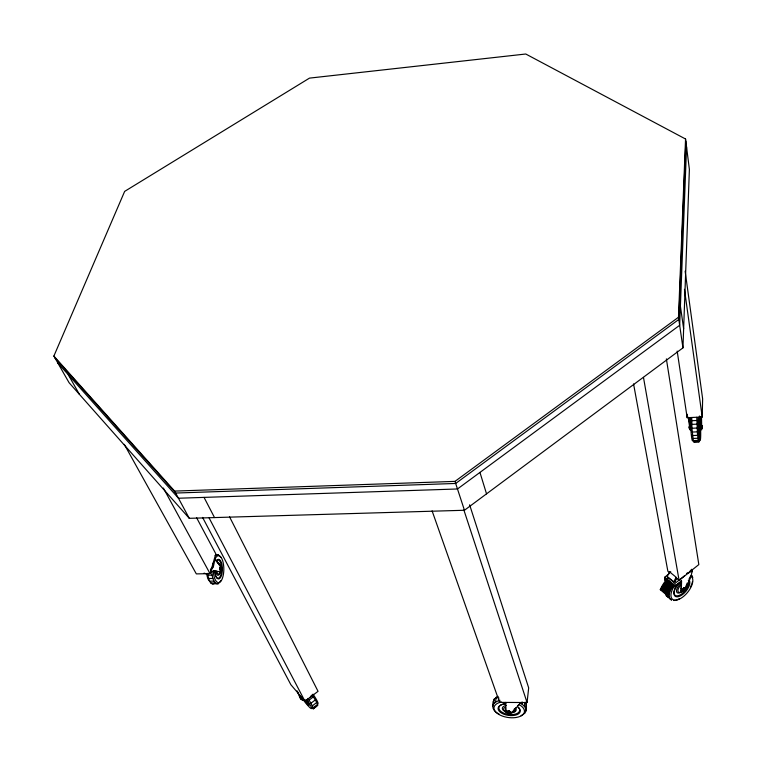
<?xml version="1.0" encoding="UTF-8"?>
<svg xmlns="http://www.w3.org/2000/svg" width="772" height="772" viewBox="0 0 772 772"><rect width="100%" height="100%" fill="white"/><g stroke="black" fill="none" stroke-linecap="round" stroke-linejoin="round"><path stroke-width="1.16" d="M701.237 428.257L701.121 429.782L699.413 416.002M699.307 426.279C699.596 431.442 699.384 423.606 699.422 427.09M700.86 426.472L700.889 425.854M699.239 441.092L698.959 441.864L697.541 435.34L696.769 417.295M690.544 428.489L690.477 429.01L690.313 427.862M698.959 441.864L693.989 442.057L693.266 440.6L691.953 428.257L691.751 417.517M666.95 578.904L665.194 580.322L664.76 577.186L669.266 573.586M665.194 580.322L665.223 578.035L673.184 584.568L673.609 587.251L681.579 580.843L681.348 590.512A3.03 1.486 -50.5 0 0 682.998 591.564A3.03 1.486 -50.5 0 0 685.642 588.582L690.67 577.417L692.088 571.676A7.18 5.742 -5.9 0 0 692.368 570.18M673.609 587.251L673.667 584.491L684.513 575.777M677.179 351.086L687.157 417.691L702.221 417.015L702.636 398.844L685.14 271.165M681.348 590.512L681.107 580.457M698.235 440.214L698.255 439.287M687.157 417.691L687.263 414.284M682.95 347.873L689.386 169.377L685.555 139.008L525.771 54.011L309.485 78.117L124.649 191.388L53.876 356.056L69.065 382.68L189.275 518.321L464.454 510.263L682.95 347.873L678.491 317.244L685.555 139.008M685.835 141.189L678.81 319.454L455.673 483.465L175.669 493.047L54.966 357.967M686.559 146.979L679.669 325.292L457.478 488.975L178.467 498.239L57.861 363.043M700.957 427.949L700.986 428.122M690.274 426.665L690.39 426.096M510.659 712.189L509.211 710.983A1.766 0.907 8.1 0 0 507.146 711.514L507.117 711.784A5.472 4.719 23.7 0 0 510.63 712.459L509.925 712.71M219.991 568.539L220.232 570.412L221.014 570.054M521.081 715.75L525.018 713.038L525.954 710.916L526.292 703.755L525.414 702.211M525.954 710.916L526.292 703.755M432.098 510.871L499.571 702.385L527.064 702.549L528.675 687.871L469.617 504.811M525.751 708.628L524.429 706.322L524.863 702.414M221.12 568.433A1.573 0.618 90 0 0 220.512 567.497A1.573 0.618 90 0 0 219.962 568.646L220.628 570.566A1.573 0.618 90 0 0 221.381 569.475A1.573 0.618 90 0 0 220.956 567.536L220.387 570.556L221.043 569.968M524.429 706.322L522.075 704.151L522.287 702.202M505.39 702.549L505.824 711.408A3.146 1.612 8.1 0 0 508.294 713.386A3.146 1.612 8.1 0 0 511.894 712.71L515.59 708.059M505.824 711.408L505.486 702.404M498.818 697.82L498.461 700.735L495.566 702.134L493.617 703.967L492.758 706.1C492.623 709.96 496.058 712.624 499.194 714.187M499.571 702.385L499.851 700.136M493.395 705.483L493.376 701.256L494.234 699.114L498.104 696.344M493.617 703.967L494.234 699.114M495.566 702.134L496.174 697.28M492.758 706.1L493.376 701.256M690.023 429.801L688.209 417.198M701.497 416.571L701.748 429.763L700.117 416.668M669.855 590.657L669.131 596.679L669.99 598.792L671.592 600.105L666.284 595.704L665.416 593.591L669.131 596.679M691.992 583.651L692.523 581.499M124.273 444.344L196.329 573.895L210.042 573.635L215.822 553.833L196.551 517.636M684.668 589.007L684.619 587.917L683.818 587.965A1.698 0.83 -50.5 0 0 682.294 589.866L682.496 590.03A5.336 3.368 13.4 0 0 684.986 588.814L682.294 589.866A1.698 0.83 -50.5 0 0 683.268 590.541L683.471 590.715A1.698 0.83 -50.5 0 0 684.957 588.254A1.698 0.83 -50.5 0 0 682.834 589.287A1.698 0.83 -50.5 0 0 683.49 590.696A5.25 3.127 62.7 0 0 684.021 588.129C680.344 594.315 687.437 587.202 683.722 588.032M687.225 582.995L685.169 588.196L685.642 588.582M507.3 711.388L507.156 711.514A1.766 0.907 8.1 0 0 508.603 712.72L509.066 712.778M690.448 587.106L691.606 584.52M661.594 588.158L661.141 589.113L666.67 593.716L672.055 585.137L666.497 580.563L661.594 588.158L667.124 592.751M689.029 579.106L690.149 576.781M669.594 571.898L667.191 576.423L673.744 581.798L676.166 577.253L669.594 571.898L670.81 571.907M674.96 581.798L676.899 578.17M691.76 569.659L689.821 572.284L687.234 573.606M297.384 691.78C298.06 693.295 302.122 703.331 303.444 698.969M684.426 589.451L683.104 590.599M221.062 580.563L218.331 583.68L216.816 583.806C212.532 581.47 212.242 575.729 211.663 571.415M217.231 571.473L212.821 571.048A6.562 4.748 -29.4 0 1 204.078 573.133M211.074 568.781L211.875 567.719M517.568 706.052L518.823 704.479M511.894 712.71L520.328 703.157A7.373 6.292 -18.6 0 0 521.949 702.144M675.645 577.591L679.109 580.419L698.834 564.573L666.371 358.893M673.136 586.865L675.799 584.722M664.721 579.936L666.487 578.527M675.201 581.335L673.859 582.416L667.307 577.051M311.985 708.146L313.49 708.696L310.981 703.215L315.304 699.924L312.235 695.157M312.428 705.772L316.732 702.481L315.304 699.924M313.278 707.644L317.572 704.363L316.732 702.481M313.046 708.86L316.462 706.255M313.49 708.696L317.774 705.415L317.572 704.363M302.759 700.474L303.29 700.069L302.72 699.683M202.582 517.414L290.88 684.725L304.979 701.256L318.045 691.326L229.545 516.806M310.981 703.215L309.051 700.136L313.374 696.846M299.227 695.861L299.922 695.804M53.876 356.056L174.617 491.088L454.988 481.381L678.491 317.244M215.099 555.666L218.071 554.576L220.84 557.374M676.533 600.037L679.534 598.676M509.983 712.691L510.649 711.88L509.076 710.973M673.821 600.529L675.625 600.201M207.33 573.364L209.463 581.171L210.814 582.995L212.3 583.873L213.825 583.757M691.722 420.721L696.74 420.499M691.789 424.378L696.807 424.166M701.15 426.154L701.767 426.125M689.859 426.771L689.589 426.781A4.864 2.248 -4.9 0 0 689.415 428.277L689.579 429.087L689.377 426.154A4.796 4.159 6.7 0 0 689.637 428.904L690.544 430.236L690.66 428.026M691.953 428.257L696.971 428.035M700.86 428.547L701.487 428.528M692.204 432.059L697.222 431.857M692.513 435.543L697.541 435.34M692.88 438.457L697.888 438.255M693.266 440.6L698.264 440.397M693.642 441.825L698.631 441.623M215.813 554.624L218.071 554.576M218.958 564.699L220.937 566.523A2.76 1.081 90 0 1 221.603 569.746A2.76 1.081 90 0 1 220.435 571.84L219.866 571.849A2.76 1.081 90 0 0 220.86 570.73M207.552 575.217L212.097 575.13M208.353 578.517L212.889 578.431M209.463 581.171L213.998 581.094M210.814 582.995L215.34 582.918M212.3 583.873L218.331 583.68M667.558 578.431A20.863 10.306 -50.5 0 0 660.282 589.692L666.786 595.106L668.002 595.096A21.153 10.345 -50.5 0 1 673.792 585.572M660.282 589.692L661.498 589.692M509.221 712.778L508.362 712.653M213.95 570.913L220.435 571.84M691.423 571.541L692.059 571.714M519.633 702.752L522.075 704.151M669.594 572.65L667.857 571.241L633.561 383.925M666.284 595.704L667.886 597.026M664.76 577.186L673.667 584.491M665.773 581.47L671.331 586.044M665.078 582.397L670.627 586.981M664.412 583.342L669.961 587.917M663.775 584.298L669.324 588.872M663.177 585.253L668.716 589.837M662.608 586.218L668.147 590.812M662.077 587.183L667.616 591.777M301.032 696.769L301.283 697.068M220.937 566.523L215.07 558.87L213.39 566.571L211.827 569.215A6.572 4.748 -29.4 0 1 210.553 570.325M214.722 559.169L217.55 562.856M307.912 698.448L309.051 700.136M301.698 698.834L300.009 696.672L301.717 699.596L299.7 696.827L301.939 699.413L301.698 698.843M701.565 425.507L701.941 428.566L701.796 425.43L701.671 428.576L701.709 426.742M68.254 374.69L79.439 394.386M163.365 488.049L210.042 573.635M174.617 491.088L189.275 518.321M209.144 518.012L304.979 701.256M204.04 497.39L214.519 517.578M691.982 575.497L692.783 577.649M463.904 510.089L527.064 702.549M454.988 481.381L464.454 510.263M479.952 472.425L486.534 493.858M643.481 377.421L679.109 580.419M701.603 425.681L701.709 426.646M680.402 306.185L683.645 328.775M684.455 289.307L702.221 417.015M688.894 417.613L690.264 429M689.724 423.259L689.965 426.627M700.59 418.279L700.754 420.528M690.023 418.742L690.583 426.598M700.879 427.514L700.831 426.337M699.818 426.791C698.013 409.575 699.538 443.611 699.866 428.084M683.973 590.107A3.03 1.486 -50.5 0 1 683.403 590.638M682.824 591.034A3.03 1.486 -50.5 0 1 680.875 590.126M666.786 595.106A20.95 10.258 -50.5 0 1 673.329 584.674M690.573 575.98A14.793 7.257 -50.5 0 1 688.769 590.821A14.793 7.257 -50.5 0 1 673.541 599.892A14.793 7.257 -50.5 0 1 674.603 585.504M682.149 591.458A6.726 3.3 -50.5 0 1 676.523 591.477A6.726 3.3 -50.5 0 1 680.769 583.555M681.329 589.017A1.341 0.656 -50.5 0 1 681.319 587.617M682.496 591.082A5.433 2.663 -50.5 0 1 677.951 591.111A5.433 2.663 -50.5 0 1 681.377 584.703M689.261 580.139A10.76 5.279 -50.5 0 1 684.32 593.031A10.76 5.279 -50.5 0 1 674.139 594.739A10.76 5.279 -50.5 0 1 680.827 581.548M688.334 580.245A10.084 4.95 -50.5 0 1 684.33 591.709A10.084 4.95 -50.5 0 1 674.564 594.778A10.084 4.95 -50.5 0 1 678.54 583.314M690.863 570.257A7.199 5.742 -6 0 1 689.686 571.473M691.693 569.253A7.189 5.742 -6 0 1 686.482 573.432M700.638 429.772A13.539 1.119 87.2 0 1 699.5 439.181A13.539 1.119 87.2 0 1 698.139 418.067M699.664 417.034A13.539 1.119 87.2 0 1 700.175 421.753M691.992 436.219A9.833 0.859 87.2 0 1 691.741 434.79M691.278 430.535A9.833 0.859 87.2 0 1 691.423 417.604M692.947 440.185A13.52 1.177 87.2 0 1 691.316 434.868A13.52 1.177 87.2 0 1 690.622 418.395M699.374 431.181A6.157 0.511 87.2 0 1 698.911 432.928A6.157 0.511 87.2 0 1 698.303 427.485M698.264 421.975A6.157 0.511 87.2 0 1 698.911 422.535M699.056 423.741A6.157 0.511 87.2 0 1 699.287 426.752M700.301 429.049A9.843 0.811 87.2 0 1 699.316 434.993A9.843 0.811 87.2 0 1 698.602 418.453A9.843 0.811 87.2 0 1 700.194 426.501M698.303 417.913A9.225 0.762 87.2 0 1 699.529 426.569M699.673 431.22A9.225 0.762 87.2 0 1 699.085 436.161M220.377 566.542A2.76 1.081 90 0 1 220.618 566.88M220.724 567.555A1.554 0.608 90 0 1 221.139 568.674M219.605 567.912A1.534 0.598 90 0 1 219.895 567.594M208.623 580.187A13.462 5.356 -90 0 1 206.867 574.735M216.546 560.723A9.187 3.619 90 0 1 221.159 564.747A9.187 3.619 90 0 1 220.001 576.79A9.187 3.619 90 0 1 215.176 574.928M214.684 572.872A9.187 3.619 90 0 1 214.413 570.556M220.252 571.357A6.128 2.413 90 0 1 218.061 575.275A6.128 2.413 90 0 1 215.793 571.618M217.636 563.087A6.128 2.413 90 0 1 219.885 565.316M217.009 560.144A9.804 3.86 90 0 1 222.201 566.021A9.804 3.86 90 0 1 219.46 578.662A9.804 3.86 90 0 1 214.741 570.633M220.136 572.052A4.95 1.949 90 0 1 218.351 574.059A4.95 1.949 90 0 1 216.778 571.135M218.775 564.216A4.95 1.949 90 0 1 220.078 566.04M215.234 558.581A13.481 5.308 90 0 1 223.185 562.72A13.481 5.308 90 0 1 220.223 581.924A13.481 5.308 90 0 1 213.284 571.203M212.956 563.232A6.572 4.748 -29.3 0 1 211.422 568.472M213.159 563.599A6.572 4.748 -29.3 0 1 210.351 569.948M511.961 712.102A3.146 1.612 8.1 0 1 511.595 712.44M507.252 712.411A3.146 1.612 8.1 0 1 505.901 710.8M518.958 704.556A15.382 7.903 8.1 0 1 519.797 716.512A15.382 7.903 8.1 0 1 497.081 713.231A15.382 7.903 8.1 0 1 501.385 702.018M515.542 708.204A6.987 3.59 8.1 0 1 512.251 712.681M506.972 712.276A6.987 3.59 8.1 0 1 502.34 708.58A6.987 3.59 8.1 0 1 506.268 705.531M495.701 698.284A15.324 7.932 8.1 0 1 496.782 697.126M514.277 708.995A5.655 2.905 8.1 0 1 511.624 712.614M506.046 711.803A5.655 2.905 8.1 0 1 505.554 707.123M517.665 706.834A11.184 5.742 8.1 0 1 515.117 715.219A11.184 5.742 8.1 0 1 499.059 710.983A11.184 5.742 8.1 0 1 506.2 703.803M518.688 707.75A10.49 5.385 8.1 0 1 513.756 714.457A10.49 5.385 8.1 0 1 499.889 710.452A10.49 5.385 8.1 0 1 504.763 703.726M311.898 695.128A6.475 5.172 -30.9 0 1 310.672 696.276M312.38 695.427A7.17 5.722 -30.9 0 1 309.437 697.676M307.536 700.6A14.764 1.602 54.1 0 1 311.309 708.619A14.764 1.602 54.1 0 1 303.097 699.644M298.233 692.754A14.764 1.602 54.1 0 1 297.027 690.853M313.007 694.144A14.736 1.669 54 0 1 317.63 703.697M309.089 704.382A10.065 1.09 54.1 0 1 306.166 701.565M306.252 699.509A10.731 1.158 54.1 0 1 309.138 705.347A10.731 1.158 54.1 0 1 304.264 700.426M306.909 700.358A6.707 0.733 54.1 0 1 306.088 700.735M305.702 699.992A5.423 0.589 54.1 0 1 305.577 700.812M701.458 425.98L701.68 428.528L701.516 425.459L701.458 425.98M701.671 426.269L701.796 427.746A4.873 2.248 -4.8 0 0 701.941 426.26L701.671 426.269M508.603 712.72L508.565 712.99A5.443 0.521 -80 0 0 509.182 711.244L508.603 712.72M301.948 699.345L301.717 699.519A5.25 5.018 -31 0 1 299.7 696.904L301.92 699.422M300.81 697.56L300.578 697.734A5.201 1.38 -39 0 0 300.839 698.689L300.819 697.57M701.738 425.623L701.999 428.383A4.796 4.159 6.5 0 0 701.738 425.623M220.203 568.636L221.381 569.475A4.7 1.197 5.3 0 0 220.203 568.636A1.554 0.608 90 0 1 220.946 567.584A4.815 4.178 -52.4 0 1 220.628 570.566A1.554 0.608 90 0 1 220.203 568.655M507.715 712.691A1.795 0.917 8.1 0 0 510.63 712.459A1.795 0.917 8.1 0 0 508.275 711.166A1.795 0.917 8.1 0 0 507.715 712.691"/></g></svg>
